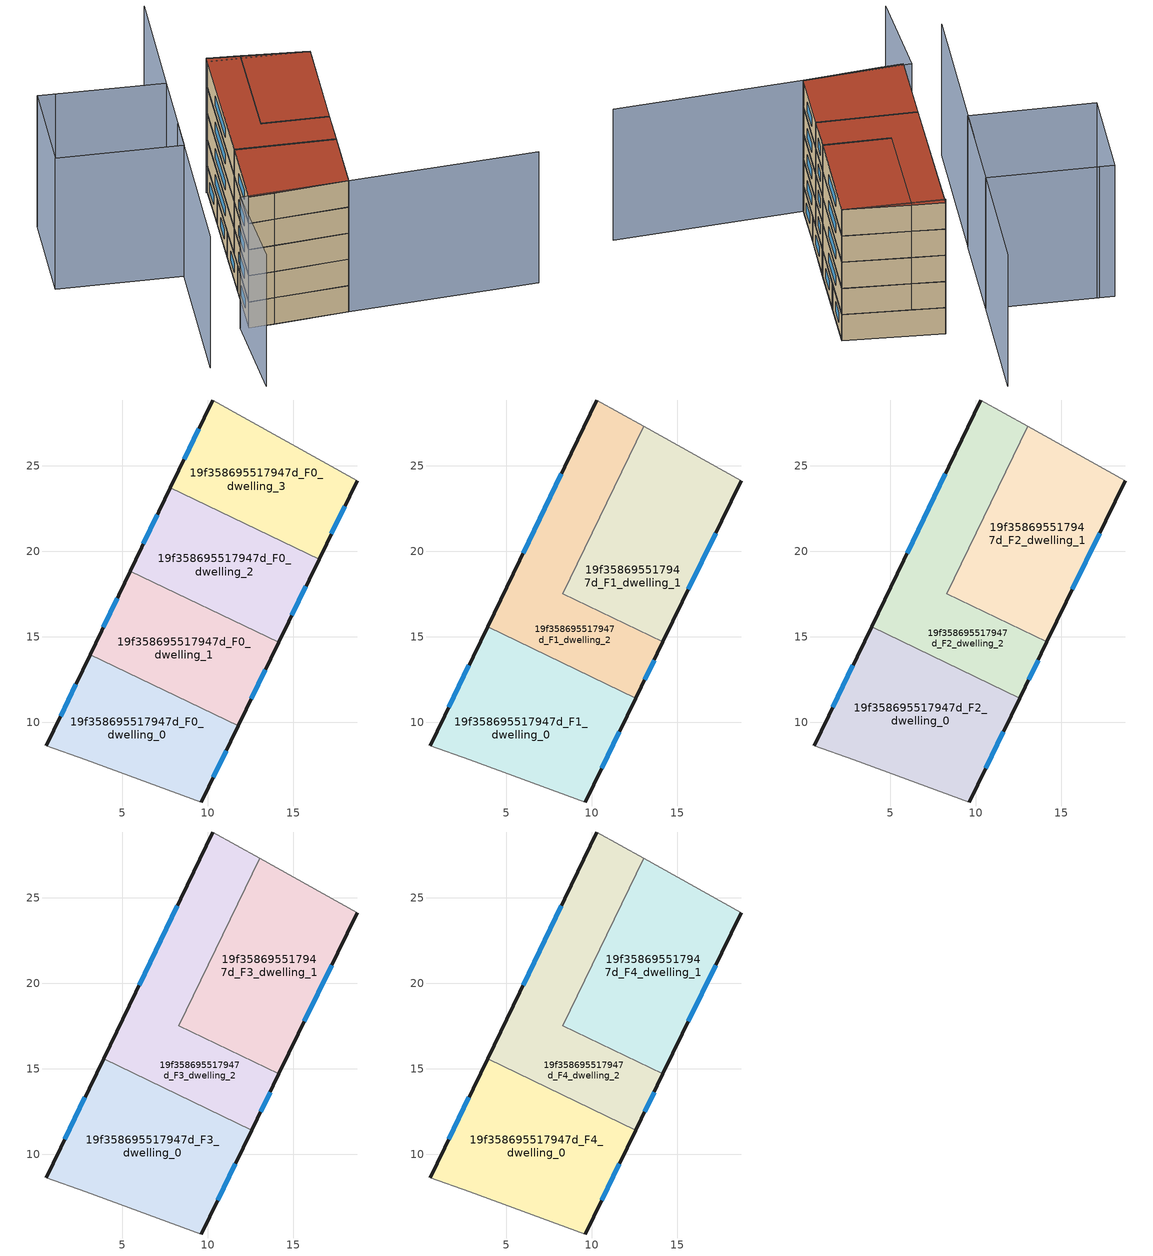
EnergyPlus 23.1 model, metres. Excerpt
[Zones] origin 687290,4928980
19f358695517947d_F0_dwelling_0
 floor ground (EU_floor_Construction): 9.61,5.32 11.78,9.78 3.12,13.95 0.55,8.61 2.85,7.78 z0
 wall outside (EU_wall_Construction): 0.55,8.61 3.12,13.95 / 11.78,9.78 9.61,5.32 z0:3
 wall to 19f358695517947d_F0_dwelling_1 (EU_wall_Construction): 3.12,13.95 11.78,9.78 z0:3
 wall adiabatic (EU_wall_Construction): 9.61,5.32 2.85,7.78 0.55,8.61 z0:3
 window (EU_Window_Construction): 1.39,10.35 2.29,12.22 / 11.08,8.33 10.32,6.77 z0.98:2.02
19f358695517947d_F0_dwelling_1
 floor ground (EU_floor_Construction): 11.78,9.78 14.15,14.66 5.47,18.84 3.12,13.95 z0
 wall outside (EU_wall_Construction): 14.15,14.66 11.78,9.78 / 3.12,13.95 5.47,18.84 z0:3
 wall to 19f358695517947d_F0_dwelling_2 (EU_wall_Construction): 5.47,18.84 14.15,14.66 z0:3
 window (EU_Window_Construction): 13.38,13.08 12.55,11.37 / 3.89,15.54 4.71,17.25 z0.98:2.02
19f358695517947d_F0_dwelling_2
 floor ground (EU_floor_Construction): 14.15,14.66 16.52,19.53 7.82,23.72 5.47,18.84 z0
 wall outside (EU_wall_Construction): 16.52,19.53 14.15,14.66 / 5.47,18.84 7.82,23.72 z0:3
 wall to 19f358695517947d_F0_dwelling_3 (EU_wall_Construction): 7.82,23.72 16.52,19.53 z0:3
 window (EU_Window_Construction): 15.75,17.95 14.92,16.25 / 6.24,20.43 7.06,22.13 z0.98:2.02
 ceiling adiabatic (EU_roof_Construction): 16.52,19.53 14.17,14.7 8.32,17.52 10.65,22.36 z3
19f358695517947d_F0_dwelling_3
 floor ground (EU_floor_Construction): 16.52,19.53 18.75,24.12 10.29,28.85 7.82,23.72 z0
 wall outside (EU_wall_Construction): 18.75,24.12 16.52,19.53 / 7.82,23.72 10.29,28.85 z0:3
 wall adiabatic (EU_wall_Construction): 10.29,28.85 18.75,24.12 z0:3
 window (EU_Window_Construction): 18.03,22.63 17.25,21.03 / 8.63,25.39 9.49,27.18 z0.98:2.02
19f358695517947d_F1_dwelling_0
 floor to 19f358695517947d_F0_dwelling_0 (EU_floor_Construction): 9.61,5.32 11.78,9.78 3.12,13.95 0.55,8.61 2.85,7.78 z3
 floor to 19f358695517947d_F0_dwelling_1 (EU_floor_Construction): 11.78,9.78 12.57,11.41 3.91,15.58 3.12,13.95 z3
 wall outside (EU_wall_Construction): 12.57,11.41 9.61,5.32 / 0.55,8.61 3.91,15.58 z3:6
 wall adiabatic (EU_wall_Construction): 9.61,5.32 2.85,7.78 0.55,8.61 z3:6
 wall to 19f358695517947d_F1_dwelling_2 (EU_wall_Construction): 3.91,15.58 12.57,11.41 z3:6
 window (EU_Window_Construction): 11.61,9.43 10.58,7.3 / 1.64,10.88 2.82,13.32 z3.98:5.02
19f358695517947d_F1_dwelling_1
 floor adiabatic (EU_floor_Construction): 14.17,14.7 16.52,19.53 10.65,22.36 8.32,17.52 z3
 floor to 19f358695517947d_F0_dwelling_3 (EU_floor_Construction): 16.52,19.53 18.75,24.12 13.03,27.32 10.65,22.36 z3
 wall outside (EU_wall_Construction): 18.75,24.12 14.17,14.7 z3:6
 wall to 19f358695517947d_F1_dwelling_2 (EU_wall_Construction): 14.17,14.7 8.32,17.52 13.04,27.32 z3:6
 wall adiabatic (EU_wall_Construction): 13.04,27.32 18.75,24.12 z3:6
 window (EU_Window_Construction): 17.26,21.06 15.66,17.76 z3.98:5.02
19f358695517947d_F1_dwelling_2
 floor to 19f358695517947d_F0_dwelling_1 (EU_floor_Construction): 12.57,11.41 14.15,14.66 5.47,18.84 3.91,15.58 z3
 floor to 19f358695517947d_F0_dwelling_3 (EU_floor_Construction): 10.65,22.36 13.03,27.32 10.29,28.85 7.82,23.72 z3
 floor to 19f358695517947d_F0_dwelling_2 (EU_floor_Construction): 14.15,14.66 14.17,14.7 8.32,17.52 10.65,22.36 7.82,23.72 5.47,18.84 z3
 wall outside (EU_wall_Construction): 14.17,14.7 12.57,11.41 / 3.91,15.58 10.29,28.85 z3:6
 wall adiabatic (EU_wall_Construction): 10.29,28.85 13.04,27.32 z3:6
 window (EU_Window_Construction): 13.65,13.63 13.09,12.48 / 5.98,19.9 8.22,24.54 z3.98:5.02
19f358695517947d_F2_dwelling_0
 floor to 19f358695517947d_F1_dwelling_0 (EU_floor_Construction): 9.61,5.32 12.57,11.41 3.91,15.58 0.55,8.61 2.85,7.78 z6
 wall outside (EU_wall_Construction): 12.57,11.41 9.61,5.32 / 0.55,8.61 3.91,15.58 z6:9
 wall adiabatic (EU_wall_Construction): 9.61,5.32 2.85,7.78 0.55,8.61 z6:9
 wall to 19f358695517947d_F2_dwelling_2 (EU_wall_Construction): 3.91,15.58 12.57,11.41 z6:9
 window (EU_Window_Construction): 11.61,9.43 10.58,7.3 / 1.64,10.88 2.82,13.32 z6.98:8.02
19f358695517947d_F2_dwelling_1
 floor to 19f358695517947d_F1_dwelling_1 (EU_floor_Construction): 14.17,14.7 18.75,24.12 13.04,27.32 8.32,17.52 z6
 wall outside (EU_wall_Construction): 18.75,24.12 14.17,14.7 z6:9
 wall to 19f358695517947d_F2_dwelling_2 (EU_wall_Construction): 14.17,14.7 8.32,17.52 13.04,27.32 z6:9
 wall adiabatic (EU_wall_Construction): 13.04,27.32 18.75,24.12 z6:9
 window (EU_Window_Construction): 17.26,21.06 15.66,17.76 z6.98:8.02
19f358695517947d_F2_dwelling_2
 floor to 19f358695517947d_F1_dwelling_2 (EU_floor_Construction): 12.57,11.41 14.17,14.7 8.32,17.52 13.04,27.32 10.29,28.85 3.91,15.58 z6
 wall outside (EU_wall_Construction): 14.17,14.7 12.57,11.41 / 3.91,15.58 10.29,28.85 z6:9
 wall adiabatic (EU_wall_Construction): 10.29,28.85 13.04,27.32 z6:9
 window (EU_Window_Construction): 13.65,13.63 13.09,12.48 / 5.98,19.9 8.22,24.54 z6.98:8.02
19f358695517947d_F3_dwelling_0
 floor to 19f358695517947d_F2_dwelling_0 (EU_floor_Construction): 9.61,5.32 12.57,11.41 3.91,15.58 0.55,8.61 2.85,7.78 z9
 wall outside (EU_wall_Construction): 12.57,11.41 9.61,5.32 / 0.55,8.61 3.91,15.58 z9:12
 wall adiabatic (EU_wall_Construction): 9.61,5.32 2.85,7.78 0.55,8.61 z9:12
 wall to 19f358695517947d_F3_dwelling_2 (EU_wall_Construction): 3.91,15.58 12.57,11.41 z9:12
 window (EU_Window_Construction): 11.61,9.43 10.58,7.3 / 1.64,10.88 2.82,13.32 z9.98:11.02
19f358695517947d_F3_dwelling_1
 floor to 19f358695517947d_F2_dwelling_1 (EU_floor_Construction): 14.17,14.7 18.75,24.12 13.04,27.32 8.32,17.52 z9
 wall outside (EU_wall_Construction): 18.75,24.12 14.17,14.7 z9:12
 wall to 19f358695517947d_F3_dwelling_2 (EU_wall_Construction): 14.17,14.7 8.32,17.52 13.04,27.32 z9:12
 wall adiabatic (EU_wall_Construction): 13.04,27.32 18.75,24.12 z9:12
 window (EU_Window_Construction): 17.26,21.06 15.66,17.76 z9.98:11.02
19f358695517947d_F3_dwelling_2
 floor to 19f358695517947d_F2_dwelling_2 (EU_floor_Construction): 12.57,11.41 14.17,14.7 8.32,17.52 13.04,27.32 10.29,28.85 3.91,15.58 z9
 wall outside (EU_wall_Construction): 14.17,14.7 12.57,11.41 / 3.91,15.58 10.29,28.85 z9:12
 wall adiabatic (EU_wall_Construction): 10.29,28.85 13.04,27.32 z9:12
 window (EU_Window_Construction): 13.65,13.63 13.09,12.48 / 5.98,19.9 8.22,24.54 z9.98:11.02
19f358695517947d_F4_dwelling_0
 floor to 19f358695517947d_F3_dwelling_0 (EU_floor_Construction): 9.61,5.32 12.57,11.41 3.91,15.58 0.55,8.61 2.85,7.78 z12
 wall outside (EU_wall_Construction): 12.57,11.41 9.61,5.32 / 0.55,8.61 3.91,15.58 z12:15
 wall adiabatic (EU_wall_Construction): 9.61,5.32 2.85,7.78 0.55,8.61 z12:15
 wall to 19f358695517947d_F4_dwelling_2 (EU_wall_Construction): 3.91,15.58 12.57,11.41 z12:15
 window (EU_Window_Construction): 11.61,9.43 10.58,7.3 / 1.64,10.88 2.82,13.32 z12.98:14.02
 roof outside (EU_roof_Construction): 12.57,11.41 9.61,5.32 2.85,7.78 0.55,8.61 3.91,15.58 z15
19f358695517947d_F4_dwelling_1
 floor to 19f358695517947d_F3_dwelling_1 (EU_floor_Construction): 14.17,14.7 18.75,24.12 13.04,27.32 8.32,17.52 z12
 wall outside (EU_wall_Construction): 18.75,24.12 14.17,14.7 z12:15
 wall to 19f358695517947d_F4_dwelling_2 (EU_wall_Construction): 14.17,14.7 8.32,17.52 13.04,27.32 z12:15
 wall adiabatic (EU_wall_Construction): 13.04,27.32 18.75,24.12 z12:15
 window (EU_Window_Construction): 17.26,21.06 15.66,17.76 z12.98:14.02
 roof outside (EU_roof_Construction): 18.75,24.12 14.17,14.7 8.32,17.52 13.04,27.32 z15
19f358695517947d_F4_dwelling_2
 floor to 19f358695517947d_F3_dwelling_2 (EU_floor_Construction): 12.57,11.41 14.17,14.7 8.32,17.52 13.04,27.32 10.29,28.85 3.91,15.58 z12
 wall outside (EU_wall_Construction): 14.17,14.7 12.57,11.41 / 3.91,15.58 10.29,28.85 z12:15
 wall adiabatic (EU_wall_Construction): 10.29,28.85 13.04,27.32 z12:15
 window (EU_Window_Construction): 13.65,13.63 13.09,12.48 / 5.98,19.9 8.22,24.54 z12.98:14.02
 roof outside (EU_roof_Construction): 13.04,27.32 8.32,17.52 14.17,14.7 12.57,11.41 3.91,15.58 10.29,28.85 z15
shading: -3.48,0.24 -0.09,9.06 / -0.09,9.06 26.65,-1.23 / 2.03,21.93 -6,5.66 / 10.43,38.94 4.93,27.81 / 4.93,27.81 -4.66,32.55 / 18.75,24.12 9.96,28.4 / -5.95,33.18 4.94,27.82 / 4.94,27.82 0.51,18.82 / 0.51,18.82 -10.38,24.18 / -10.38,24.18 -5.95,33.18 z0:15
[Building]
EU S2 Campaign: North Axis=0; Terrain=City; Solar Distribution=FullExterior
[Site:Location]
Bologna: Latitude=44.5; Longitude=11.25; Time Zone=1; Elevation=37
[SizingPeriod:WeatherFileDays]
AnnualSizingPeriod: Begin Month=1; Begin Day of Month=1; End Month=12; End Day of Month=31; Day of Week for Start Day=Monday; Use Weather File Daylight Saving Period=No; Use Weather File Rain and Snow Indicators=No
[MATERIAL]
EU_InternalMass_Material: Roughness=MediumRough; Thickness=0.1; Conductivity=1; Density=1800; Specific Heat=900; Thermal Absorptance=0.9; Solar Absorptance=0.7; Visible Absorptance=0.7
[MATERIAL:NOMASS] Roughness=MediumRough; Thermal Absorptance=0.9; Solar Absorptance=0.7; Visible Absorptance=0.7
Name | Thermal Resistance
EU_wall_NoMass | 0.905828
EU_roof_NoMass | 0.37593
EU_floor_NoMass | 0.67114
[WINDOWMATERIAL:SIMPLEGLAZINGSYSTEM]
EU_Window_SimpleGlazing: UFactor=4.52486; Solar Heat Gain Coefficient=0.85; Visible Transmittance=0.85
[CONSTRUCTION]
EU_wall_Construction: EU_wall_NoMass
EU_roof_Construction: EU_roof_NoMass
EU_floor_Construction: EU_floor_NoMass
EU_InternalMass_Construction: EU_InternalMass_Material
EU_Window_Construction: EU_Window_SimpleGlazing
[ZONE] Type=1; Multiplier=1; Ceiling Height=autocalculate; Floor Area=autocalculate; Part of Total Floor Area=Yes
Name | Volume
19f358695517947d_F0_dwelling_0 | 156.609
19f358695517947d_F1_dwelling_0; 19f358695517947d_F2_dwelling_0; 19f358695517947d_F3_dwelling_0; 19f358695517947d_F4_dwelling_0 | 208.824
19f358695517947d_F0_dwelling_1 | 156.624
19f358695517947d_F1_dwelling_1; 19f358695517947d_F2_dwelling_1; 19f358695517947d_F3_dwelling_1; 19f358695517947d_F4_dwelling_1 | 208.819
19f358695517947d_F0_dwelling_2 | 156.618
19f358695517947d_F1_dwelling_2; 19f358695517947d_F2_dwelling_2; 19f358695517947d_F3_dwelling_2; 19f358695517947d_F4_dwelling_2 | 208.837
19f358695517947d_F0_dwelling_3 | 156.615
[INTERNALMASS] Construction=EU_InternalMass_Construction
Name | Zone or ZoneList | Surface Area
19f358695517947d_F0_dwelling_0_EU_InternalMass | 19f358695517947d_F0_dwelling_0 | 52.203
19f358695517947d_F0_dwelling_1_EU_InternalMass | 19f358695517947d_F0_dwelling_1 | 52.2082
19f358695517947d_F0_dwelling_2_EU_InternalMass | 19f358695517947d_F0_dwelling_2 | 52.2062
19f358695517947d_F0_dwelling_3_EU_InternalMass | 19f358695517947d_F0_dwelling_3 | 52.2051
19f358695517947d_F1_dwelling_0_EU_InternalMass | 19f358695517947d_F1_dwelling_0 | 69.6062
19f358695517947d_F1_dwelling_1_EU_InternalMass | 19f358695517947d_F1_dwelling_1 | 69.6041
19f358695517947d_F1_dwelling_2_EU_InternalMass | 19f358695517947d_F1_dwelling_2 | 69.6118
19f358695517947d_F2_dwelling_0_EU_InternalMass | 19f358695517947d_F2_dwelling_0 | 69.6062
19f358695517947d_F2_dwelling_1_EU_InternalMass | 19f358695517947d_F2_dwelling_1 | 69.6041
19f358695517947d_F2_dwelling_2_EU_InternalMass | 19f358695517947d_F2_dwelling_2 | 69.6118
19f358695517947d_F3_dwelling_0_EU_InternalMass | 19f358695517947d_F3_dwelling_0 | 69.6062
19f358695517947d_F3_dwelling_1_EU_InternalMass | 19f358695517947d_F3_dwelling_1 | 69.6041
19f358695517947d_F3_dwelling_2_EU_InternalMass | 19f358695517947d_F3_dwelling_2 | 69.6118
19f358695517947d_F4_dwelling_0_EU_InternalMass | 19f358695517947d_F4_dwelling_0 | 69.6062
19f358695517947d_F4_dwelling_1_EU_InternalMass | 19f358695517947d_F4_dwelling_1 | 69.6041
19f358695517947d_F4_dwelling_2_EU_InternalMass | 19f358695517947d_F4_dwelling_2 | 69.6118
[OTHEREQUIPMENT] Fuel Type=Electricity; Design Level Calculation Method=Watts/Area; Power per Zone Floor Area=1; Fraction Latent=0; Fraction Radiant=0; Fraction Lost=0; Carbon Dioxide Generation Rate=0; EndUse Subcategory=EU_Step8_InternalGains
Name | Zone or ZoneList or Space or SpaceList | Schedule
EU_Step8_InternalGain_19f358695517947d_F0_dwelling_0_f000 | 19f358695517947d_F0_dwelling_0 | EU_Step8_GainSchedule_19f358695517947d_F0_dwelling_0_f000
EU_Step8_InternalGain_19f358695517947d_F0_dwelling_1_f000 | 19f358695517947d_F0_dwelling_1 | EU_Step8_GainSchedule_19f358695517947d_F0_dwelling_1_f000
EU_Step8_InternalGain_19f358695517947d_F0_dwelling_2_f000 | 19f358695517947d_F0_dwelling_2 | EU_Step8_GainSchedule_19f358695517947d_F0_dwelling_2_f000
EU_Step8_InternalGain_19f358695517947d_F0_dwelling_3_f000 | 19f358695517947d_F0_dwelling_3 | EU_Step8_GainSchedule_19f358695517947d_F0_dwelling_3_f000
EU_Step8_InternalGain_19f358695517947d_F1_dwelling_0_f000 | 19f358695517947d_F1_dwelling_0 | EU_Step8_GainSchedule_19f358695517947d_F1_dwelling_0_f000
EU_Step8_InternalGain_19f358695517947d_F1_dwelling_1_f000 | 19f358695517947d_F1_dwelling_1 | EU_Step8_GainSchedule_19f358695517947d_F1_dwelling_1_f000
EU_Step8_InternalGain_19f358695517947d_F1_dwelling_2_f000 | 19f358695517947d_F1_dwelling_2 | EU_Step8_GainSchedule_19f358695517947d_F1_dwelling_2_f000
EU_Step8_InternalGain_19f358695517947d_F2_dwelling_0_f000 | 19f358695517947d_F2_dwelling_0 | EU_Step8_GainSchedule_19f358695517947d_F2_dwelling_0_f000
EU_Step8_InternalGain_19f358695517947d_F2_dwelling_1_f000 | 19f358695517947d_F2_dwelling_1 | EU_Step8_GainSchedule_19f358695517947d_F2_dwelling_1_f000
EU_Step8_InternalGain_19f358695517947d_F2_dwelling_2_f000 | 19f358695517947d_F2_dwelling_2 | EU_Step8_GainSchedule_19f358695517947d_F2_dwelling_2_f000
EU_Step8_InternalGain_19f358695517947d_F3_dwelling_0_f000 | 19f358695517947d_F3_dwelling_0 | EU_Step8_GainSchedule_19f358695517947d_F3_dwelling_0_f000
EU_Step8_InternalGain_19f358695517947d_F3_dwelling_1_f000 | 19f358695517947d_F3_dwelling_1 | EU_Step8_GainSchedule_19f358695517947d_F3_dwelling_1_f000
EU_Step8_InternalGain_19f358695517947d_F3_dwelling_2_f000 | 19f358695517947d_F3_dwelling_2 | EU_Step8_GainSchedule_19f358695517947d_F3_dwelling_2_f000
EU_Step8_InternalGain_19f358695517947d_F4_dwelling_0_f000 | 19f358695517947d_F4_dwelling_0 | EU_Step8_GainSchedule_19f358695517947d_F4_dwelling_0_f000
EU_Step8_InternalGain_19f358695517947d_F4_dwelling_1_f000 | 19f358695517947d_F4_dwelling_1 | EU_Step8_GainSchedule_19f358695517947d_F4_dwelling_1_f000
EU_Step8_InternalGain_19f358695517947d_F4_dwelling_2_f000 | 19f358695517947d_F4_dwelling_2 | EU_Step8_GainSchedule_19f358695517947d_F4_dwelling_2_f000
[ZONEVENTILATION:DESIGNFLOWRATE] Schedule=EU_AlwaysOn; Design Flow Rate Calculation Method=AirChanges/Hour; Air Changes per Hour=0.73129; Ventilation Type=Natural; Fan Pressure Rise=0; Fan Total Efficiency=1; Constant Term Coefficient=1; Temperature Term Coefficient=0; Velocity Term Coefficient=0; Velocity Squared Term Coefficient=0; Minimum Indoor Temperature=-100; Maximum Indoor Temperature=100; Delta Temperature=-100; Minimum Outdoor Temperature=-100; Maximum Outdoor Temperature=100; Maximum Wind Speed=40
Name | Zone or ZoneList or Space or SpaceList
EU_ConstantAir_19f358695517947d_F0_dwelling_0 | 19f358695517947d_F0_dwelling_0
EU_ConstantAir_19f358695517947d_F0_dwelling_1 | 19f358695517947d_F0_dwelling_1
EU_ConstantAir_19f358695517947d_F0_dwelling_2 | 19f358695517947d_F0_dwelling_2
EU_ConstantAir_19f358695517947d_F0_dwelling_3 | 19f358695517947d_F0_dwelling_3
EU_ConstantAir_19f358695517947d_F1_dwelling_0 | 19f358695517947d_F1_dwelling_0
EU_ConstantAir_19f358695517947d_F1_dwelling_1 | 19f358695517947d_F1_dwelling_1
EU_ConstantAir_19f358695517947d_F1_dwelling_2 | 19f358695517947d_F1_dwelling_2
EU_ConstantAir_19f358695517947d_F2_dwelling_0 | 19f358695517947d_F2_dwelling_0
EU_ConstantAir_19f358695517947d_F2_dwelling_1 | 19f358695517947d_F2_dwelling_1
EU_ConstantAir_19f358695517947d_F2_dwelling_2 | 19f358695517947d_F2_dwelling_2
EU_ConstantAir_19f358695517947d_F3_dwelling_0 | 19f358695517947d_F3_dwelling_0
EU_ConstantAir_19f358695517947d_F3_dwelling_1 | 19f358695517947d_F3_dwelling_1
EU_ConstantAir_19f358695517947d_F3_dwelling_2 | 19f358695517947d_F3_dwelling_2
EU_ConstantAir_19f358695517947d_F4_dwelling_0 | 19f358695517947d_F4_dwelling_0
EU_ConstantAir_19f358695517947d_F4_dwelling_1 | 19f358695517947d_F4_dwelling_1
EU_ConstantAir_19f358695517947d_F4_dwelling_2 | 19f358695517947d_F4_dwelling_2
[HVACTEMPLATE:THERMOSTAT] Constant Heating Setpoint=20; Constant Cooling Setpoint=50
EU_HeatOnly_19f358695517947d_F0_dwelling_0; EU_HeatOnly_19f358695517947d_F0_dwelling_1; EU_HeatOnly_19f358695517947d_F0_dwelling_2; EU_HeatOnly_19f358695517947d_F0_dwelling_3; EU_HeatOnly_19f358695517947d_F1_dwelling_0; EU_HeatOnly_19f358695517947d_F1_dwelling_1; EU_HeatOnly_19f358695517947d_F1_dwelling_2; EU_HeatOnly_19f358695517947d_F2_dwelling_0; EU_HeatOnly_19f358695517947d_F2_dwelling_1; EU_HeatOnly_19f358695517947d_F2_dwelling_2; EU_HeatOnly_19f358695517947d_F3_dwelling_0; EU_HeatOnly_19f358695517947d_F3_dwelling_1; EU_HeatOnly_19f358695517947d_F3_dwelling_2; EU_HeatOnly_19f358695517947d_F4_dwelling_0; EU_HeatOnly_19f358695517947d_F4_dwelling_1; EU_HeatOnly_19f358695517947d_F4_dwelling_2
[HVACTEMPLATE:ZONE:IDEALLOADSAIRSYSTEM] System Availability Schedule=EU_AlwaysOn; Maximum Heating Supply Air Temperature=50; Minimum Cooling Supply Air Temperature=13; Maximum Heating Supply Air Humidity Ratio=0.0156; Minimum Cooling Supply Air Humidity Ratio=0.0077; Heating Limit=NoLimit; Cooling Limit=NoLimit; Heating Availability Schedule=EU_AlwaysOn; Cooling Availability Schedule=EU_CoolingOff; Dehumidification Control Type=ConstantSensibleHeatRatio; Cooling Sensible Heat Ratio=0.7; Dehumidification Setpoint=60; Humidification Control Type=None; Humidification Setpoint=30; Outdoor Air Method=None; Outdoor Air Flow Rate per Person=0.00944; Outdoor Air Flow Rate per Zone Floor Area=0; Outdoor Air Flow Rate per Zone=0; Demand Controlled Ventilation Type=None; Outdoor Air Economizer Type=NoEconomizer; Heat Recovery Type=None; Sensible Heat Recovery Effectiveness=0.7; Latent Heat Recovery Effectiveness=0.65
Name | Template Thermostat
19f358695517947d_F0_dwelling_0 | EU_HeatOnly_19f358695517947d_F0_dwelling_0
19f358695517947d_F0_dwelling_1 | EU_HeatOnly_19f358695517947d_F0_dwelling_1
19f358695517947d_F0_dwelling_2 | EU_HeatOnly_19f358695517947d_F0_dwelling_2
19f358695517947d_F0_dwelling_3 | EU_HeatOnly_19f358695517947d_F0_dwelling_3
19f358695517947d_F1_dwelling_0 | EU_HeatOnly_19f358695517947d_F1_dwelling_0
19f358695517947d_F1_dwelling_1 | EU_HeatOnly_19f358695517947d_F1_dwelling_1
19f358695517947d_F1_dwelling_2 | EU_HeatOnly_19f358695517947d_F1_dwelling_2
19f358695517947d_F2_dwelling_0 | EU_HeatOnly_19f358695517947d_F2_dwelling_0
19f358695517947d_F2_dwelling_1 | EU_HeatOnly_19f358695517947d_F2_dwelling_1
19f358695517947d_F2_dwelling_2 | EU_HeatOnly_19f358695517947d_F2_dwelling_2
19f358695517947d_F3_dwelling_0 | EU_HeatOnly_19f358695517947d_F3_dwelling_0
19f358695517947d_F3_dwelling_1 | EU_HeatOnly_19f358695517947d_F3_dwelling_1
19f358695517947d_F3_dwelling_2 | EU_HeatOnly_19f358695517947d_F3_dwelling_2
19f358695517947d_F4_dwelling_0 | EU_HeatOnly_19f358695517947d_F4_dwelling_0
19f358695517947d_F4_dwelling_1 | EU_HeatOnly_19f358695517947d_F4_dwelling_1
19f358695517947d_F4_dwelling_2 | EU_HeatOnly_19f358695517947d_F4_dwelling_2
[SIZING:ZONE] Zone Cooling Design Supply Air Temperature Input Method=SupplyAirTemperature; Zone Cooling Design Supply Air Temperature=13; Zone Heating Design Supply Air Temperature Input Method=SupplyAirTemperature; Zone Heating Design Supply Air Temperature=50; Zone Cooling Design Supply Air Humidity Ratio=0.008; Zone Heating Design Supply Air Humidity Ratio=0.008; Cooling Design Air Flow Method=DesignDay; Cooling Design Air Flow Rate=0; Cooling Minimum Air Flow per Zone Floor Area=0.000762; Cooling Minimum Air Flow=0; Cooling Minimum Air Flow Fraction=0.2; Heating Design Air Flow Method=DesignDay; Heating Design Air Flow Rate=0; Heating Maximum Air Flow per Zone Floor Area=0.002032; Heating Maximum Air Flow=0.141576; Heating Maximum Air Flow Fraction=0.3; Account for Dedicated Outdoor Air System=No; Dedicated Outdoor Air System Control Strategy=NeutralSupplyAir; Dedicated Outdoor Air Low Setpoint Temperature for Design=autosize; Dedicated Outdoor Air High Setpoint Temperature for Design=autosize; Zone Load Sizing Method=Sensible Load Only No Latent Load; Zone Latent Cooling Design Supply Air Humidity Ratio Input Method=HumidityRatioDifference; Zone Cooling Design Supply Air Humidity Ratio Difference=0.005; Zone Latent Heating Design Supply Air Humidity Ratio Input Method=HumidityRatioDifference; Zone Humidification Design Supply Air Humidity Ratio Difference=0.005
19f358695517947d_F0_dwelling_0; 19f358695517947d_F0_dwelling_1; 19f358695517947d_F0_dwelling_2; 19f358695517947d_F0_dwelling_3; 19f358695517947d_F1_dwelling_0; 19f358695517947d_F1_dwelling_1; 19f358695517947d_F1_dwelling_2; 19f358695517947d_F2_dwelling_0; 19f358695517947d_F2_dwelling_1; 19f358695517947d_F2_dwelling_2; 19f358695517947d_F3_dwelling_0; 19f358695517947d_F3_dwelling_1; 19f358695517947d_F3_dwelling_2; 19f358695517947d_F4_dwelling_0; 19f358695517947d_F4_dwelling_1; 19f358695517947d_F4_dwelling_2
[SCHEDULE:CONSTANT]
Name | Hourly Value
EU_AlwaysOn | 1
EU_CoolingOff | 0
[SCHEDULE:FILE] Column Number=1; Rows to Skip at Top=0; Number of Hours of Data=8760; Column Separator=Comma; Interpolate to Timestep=No; Minutes per Item=60; Adjust Schedule for Daylight Savings=Yes
Name | File
EU_Step8_GainSchedule_19f358695517947d_F0_dwelling_0_f000 | ../../schedules/19f358695517947d/19f358695517947d_F0_dwelling_0_f000_gain.csv
EU_Step8_GainSchedule_19f358695517947d_F0_dwelling_1_f000 | ../../schedules/19f358695517947d/19f358695517947d_F0_dwelling_1_f000_gain.csv
EU_Step8_GainSchedule_19f358695517947d_F0_dwelling_2_f000 | ../../schedules/19f358695517947d/19f358695517947d_F0_dwelling_2_f000_gain.csv
EU_Step8_GainSchedule_19f358695517947d_F0_dwelling_3_f000 | ../../schedules/19f358695517947d/19f358695517947d_F0_dwelling_3_f000_gain.csv
EU_Step8_GainSchedule_19f358695517947d_F1_dwelling_0_f000 | ../../schedules/19f358695517947d/19f358695517947d_F1_dwelling_0_f000_gain.csv
EU_Step8_GainSchedule_19f358695517947d_F1_dwelling_1_f000 | ../../schedules/19f358695517947d/19f358695517947d_F1_dwelling_1_f000_gain.csv
EU_Step8_GainSchedule_19f358695517947d_F1_dwelling_2_f000 | ../../schedules/19f358695517947d/19f358695517947d_F1_dwelling_2_f000_gain.csv
EU_Step8_GainSchedule_19f358695517947d_F2_dwelling_0_f000 | ../../schedules/19f358695517947d/19f358695517947d_F2_dwelling_0_f000_gain.csv
EU_Step8_GainSchedule_19f358695517947d_F2_dwelling_1_f000 | ../../schedules/19f358695517947d/19f358695517947d_F2_dwelling_1_f000_gain.csv
EU_Step8_GainSchedule_19f358695517947d_F2_dwelling_2_f000 | ../../schedules/19f358695517947d/19f358695517947d_F2_dwelling_2_f000_gain.csv
EU_Step8_GainSchedule_19f358695517947d_F3_dwelling_0_f000 | ../../schedules/19f358695517947d/19f358695517947d_F3_dwelling_0_f000_gain.csv
EU_Step8_GainSchedule_19f358695517947d_F3_dwelling_1_f000 | ../../schedules/19f358695517947d/19f358695517947d_F3_dwelling_1_f000_gain.csv
EU_Step8_GainSchedule_19f358695517947d_F3_dwelling_2_f000 | ../../schedules/19f358695517947d/19f358695517947d_F3_dwelling_2_f000_gain.csv
EU_Step8_GainSchedule_19f358695517947d_F4_dwelling_0_f000 | ../../schedules/19f358695517947d/19f358695517947d_F4_dwelling_0_f000_gain.csv
EU_Step8_GainSchedule_19f358695517947d_F4_dwelling_1_f000 | ../../schedules/19f358695517947d/19f358695517947d_F4_dwelling_1_f000_gain.csv
EU_Step8_GainSchedule_19f358695517947d_F4_dwelling_2_f000 | ../../schedules/19f358695517947d/19f358695517947d_F4_dwelling_2_f000_gain.csv
